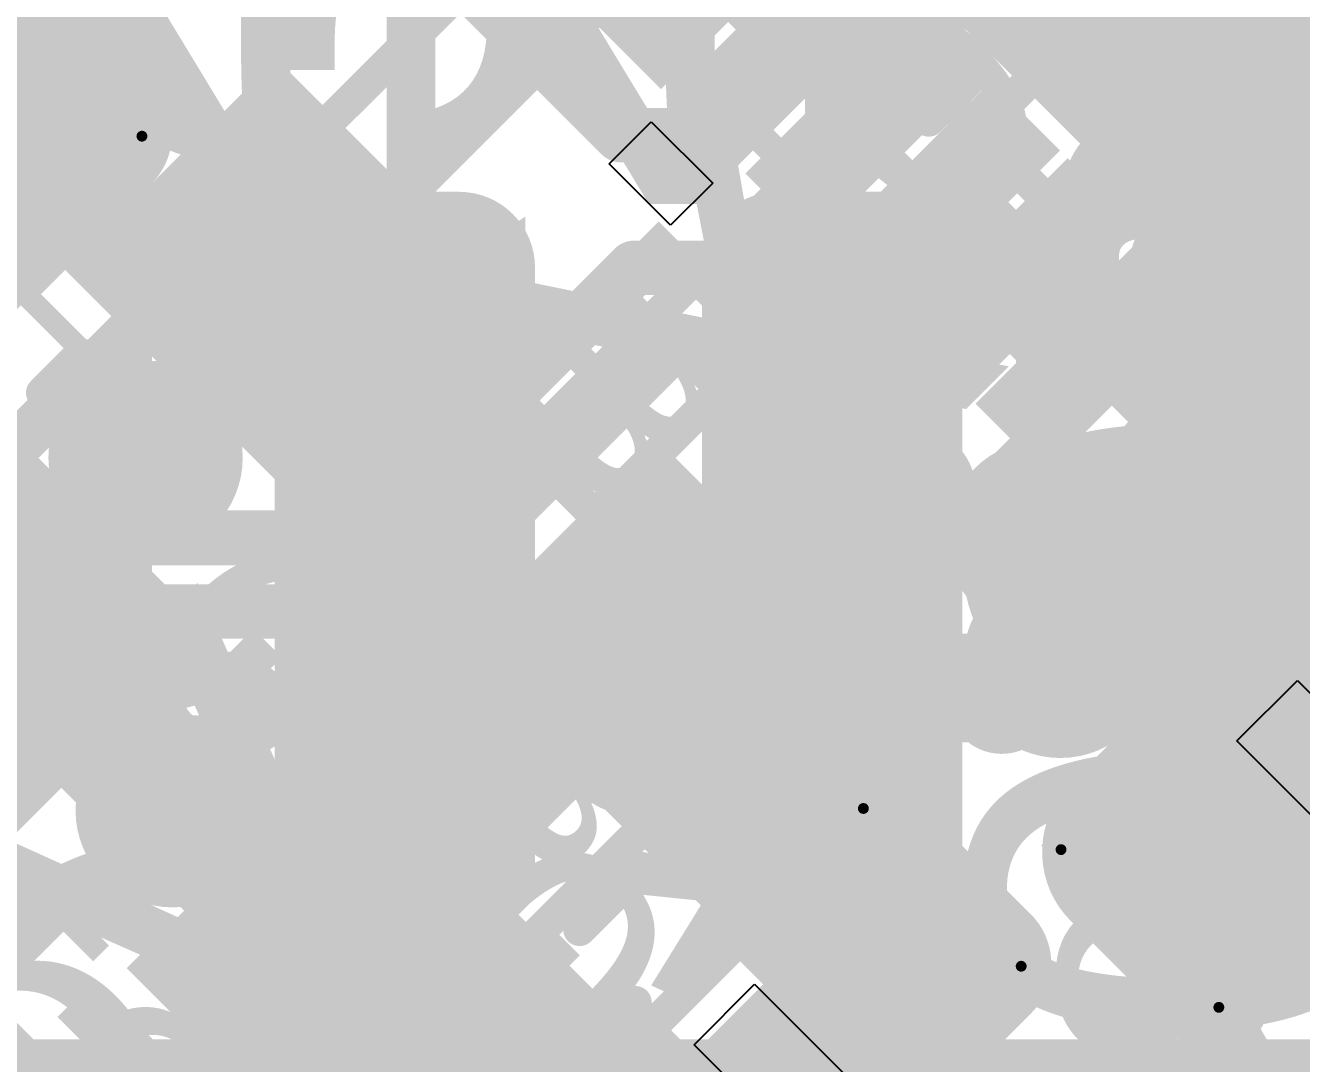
# Model space of a CAD drawing. Header units: inches. Extents: x -2.12 to 4.45, y -3.15 to 1.57.
# Drawn here: x 1.3357 to 1.5708, y -0.5673 to -0.376 of the extents above; entities that cross this region are included whole.
import ezdxf

# ---------------------------------------------------------------- set-up
doc = ezdxf.new("R2010")
doc.units = ezdxf.units.IN
doc.header["$MEASUREMENT"] = 0
for name, color, linetype in [('Bottom', 5, 'Continuous'), ('Bottom Overlay', 54, 'Continuous'), ('Bottom Paste', 16, 'Continuous'), ('Bottom Solder', 6, 'Continuous'), ('bPlace', 56, 'Continuous'), ('Measures', 56, 'Continuous'), ('tDocu', 76, 'Continuous'), ('Top', 1, 'Continuous'), ('Top Glue Points', 56, 'Continuous'), ('Top Overlay', 2, 'Continuous'), ('Top Paste', 8, 'Continuous'), ('Top Solder', 216, 'Continuous'), ('Top Value', 56, 'Continuous'), ('tPlace', 56, 'Continuous'), ('Via Holes', 16, 'Continuous')]:
    doc.layers.add(name, color=color, linetype=linetype)
doc.styles.add('Arial', font='', dxfattribs={"height": 0.2})
doc.styles.add('Courier New', font='', dxfattribs={"height": 0.2})
doc.styles.get('Arial').set_extended_font_data('Arial')
doc.styles.get('Courier New').set_extended_font_data('Courier New')

# ---------------------------------------------------------------- blocks, each defined once
blk = doc.blocks.new('C0603_41')
at = {"layer": 'Top'}
for points in [[(-0.043, 0.0197), (-0.013, 0.0197), (-0.013, -0.0197), (-0.043, -0.0197)], [(0.013, 0.0197), (0.043, 0.0197), (0.043, -0.0197), (0.013, -0.0197)]]:
    blk.add_hatch(color=1, dxfattribs=at).paths.add_polyline_path(points)
at = {"layer": 'Top Paste'}
for points in [[(-0.043, 0.0197), (-0.013, 0.0197), (-0.013, -0.0197), (-0.043, -0.0197)], [(0.013, 0.0197), (0.043, 0.0197), (0.043, -0.0197), (0.013, -0.0197)]]:
    blk.add_hatch(color=8, dxfattribs=at).paths.add_polyline_path(points)
at = {"layer": 'Top Solder'}
for points in [[(-0.047, 0.0237), (-0.009, 0.0237), (-0.009, -0.0237), (-0.047, -0.0237)], [(0.009, 0.0237), (0.047, 0.0237), (0.047, -0.0237), (0.009, -0.0237)]]:
    blk.add_hatch(color=216, dxfattribs=at).paths.add_polyline_path(points)
at = {"layer": 'Top', "const_width": 0.002}
for points in [[(-0.04496, -0.02056), (-0.04496, 0.02056)], [(0.04496, 0.02056), (-0.04496, 0.02056)], [(0.04496, -0.02056), (0.04496, 0.02056)], [(0.04496, -0.02056), (-0.04496, -0.02056)]]:
    blk.add_lwpolyline(points, dxfattribs=at)
at = {"layer": 'Top', "const_width": 0.001}
for points in [[(-0.04546, 0.02056, 1), (-0.04446, 0.02056, 1)], [(-0.04546, 0.02056, 1), (-0.04446, 0.02056, 1)], [(0.04446, 0.02056, 1), (0.04546, 0.02056, 1)], [(0.04446, 0.02056, 1), (0.04546, 0.02056, 1)], [(-0.04546, -0.02056, 1), (-0.04446, -0.02056, 1)], [(-0.04546, -0.02056, 1), (-0.04446, -0.02056, 1)], [(0.04446, -0.02056, 1), (0.04546, -0.02056, 1)], [(0.04446, -0.02056, 1), (0.04546, -0.02056, 1)]]:
    blk.add_lwpolyline(points, format="xyb", close=True, dxfattribs=at)
at = {"layer": 'Top Glue Points'}
for p, q in [((-0.00787, -0.01181), (-0.00787, 0.01181)), ((-0.00787, 0.01181), (0.00787, 0.01181)), ((0.00787, 0.01181), (0.00787, -0.01181)), ((0.00787, -0.01181), (-0.00787, -0.01181))]:
    blk.add_line(p, q, dxfattribs=at)
at = {"layer": 'tPlace', "const_width": 0.006}
for points in [[(-0.05, 0.015, -0.414214), (-0.04, 0.025)], [(0.04, 0.025, -0.414214), (0.05, 0.015)], [(0.05, -0.01, -0.414214), (0.035, -0.025)], [(-0.04, -0.025, -0.414214), (-0.05, -0.015)]]:
    blk.add_lwpolyline(points, format="xyb", dxfattribs=at)
for points in [[(-0.01, 0.025), (-0.04, 0.025)], [(0.04, 0.025), (0.01, 0.025)], [(-0.05, -0.015), (-0.05, 0.015)], [(0.05, -0.01), (0.05, 0.015)], [(-0.01, -0.025), (-0.04, -0.025)], [(0.035, -0.025), (0.01, -0.025)]]:
    blk.add_lwpolyline(points, dxfattribs=at)
at = {"layer": 'tPlace', "const_width": 0.003}
for points in [[(-0.0415, 0.025, 1), (-0.0385, 0.025, 1)], [(-0.0415, 0.025, 1), (-0.0385, 0.025, 1)], [(-0.0115, 0.025, 1), (-0.0085, 0.025, 1)], [(0.0085, 0.025, 1), (0.0115, 0.025, 1)], [(0.0385, 0.025, 1), (0.0415, 0.025, 1)], [(0.0385, 0.025, 1), (0.0415, 0.025, 1)], [(-0.0515, 0.015, 1), (-0.0485, 0.015, 1)], [(-0.0515, 0.015, 1), (-0.0485, 0.015, 1)], [(0.0485, 0.015, 1), (0.0515, 0.015, 1)], [(0.0485, 0.015, 1), (0.0515, 0.015, 1)], [(0.0485, -0.01, 1), (0.0515, -0.01, 1)], [(0.0485, -0.01, 1), (0.0515, -0.01, 1)], [(-0.0515, -0.015, 1), (-0.0485, -0.015, 1)], [(-0.0515, -0.015, 1), (-0.0485, -0.015, 1)], [(-0.0415, -0.025, 1), (-0.0385, -0.025, 1)], [(-0.0415, -0.025, 1), (-0.0385, -0.025, 1)], [(-0.0115, -0.025, 1), (-0.0085, -0.025, 1)], [(0.0085, -0.025, 1), (0.0115, -0.025, 1)], [(0.0335, -0.025, 1), (0.0365, -0.025, 1)], [(0.0335, -0.025, 1), (0.0365, -0.025, 1)]]:
    blk.add_lwpolyline(points, format="xyb", close=True, dxfattribs=at)
blk = doc.blocks.new('C0603_42')
at = {"layer": 'Top'}
for points in [[(-0.043, 0.0197), (-0.013, 0.0197), (-0.013, -0.0197), (-0.043, -0.0197)], [(0.013, 0.0197), (0.043, 0.0197), (0.043, -0.0197), (0.013, -0.0197)]]:
    blk.add_hatch(color=1, dxfattribs=at).paths.add_polyline_path(points)
at = {"layer": 'Top Paste'}
for points in [[(-0.043, 0.0197), (-0.013, 0.0197), (-0.013, -0.0197), (-0.043, -0.0197)], [(0.013, 0.0197), (0.043, 0.0197), (0.043, -0.0197), (0.013, -0.0197)]]:
    blk.add_hatch(color=8, dxfattribs=at).paths.add_polyline_path(points)
at = {"layer": 'Top Solder'}
for points in [[(-0.047, 0.0237), (-0.009, 0.0237), (-0.009, -0.0237), (-0.047, -0.0237)], [(0.009, 0.0237), (0.047, 0.0237), (0.047, -0.0237), (0.009, -0.0237)]]:
    blk.add_hatch(color=216, dxfattribs=at).paths.add_polyline_path(points)
at = {"layer": 'Top', "const_width": 0.002}
for points in [[(-0.04496, -0.02056), (-0.04496, 0.02056)], [(0.04496, 0.02056), (-0.04496, 0.02056)], [(0.04496, -0.02056), (0.04496, 0.02056)], [(0.04496, -0.02056), (-0.04496, -0.02056)]]:
    blk.add_lwpolyline(points, dxfattribs=at)
at = {"layer": 'Top', "const_width": 0.001}
for points in [[(-0.04546, 0.02056, 1), (-0.04446, 0.02056, 1)], [(-0.04546, 0.02056, 1), (-0.04446, 0.02056, 1)], [(0.04446, 0.02056, 1), (0.04546, 0.02056, 1)], [(0.04446, 0.02056, 1), (0.04546, 0.02056, 1)], [(-0.04546, -0.02056, 1), (-0.04446, -0.02056, 1)], [(-0.04546, -0.02056, 1), (-0.04446, -0.02056, 1)], [(0.04446, -0.02056, 1), (0.04546, -0.02056, 1)], [(0.04446, -0.02056, 1), (0.04546, -0.02056, 1)]]:
    blk.add_lwpolyline(points, format="xyb", close=True, dxfattribs=at)
at = {"layer": 'Top Glue Points'}
for p, q in [((-0.00787, -0.01181), (-0.00787, 0.01181)), ((-0.00787, 0.01181), (0.00787, 0.01181)), ((0.00787, 0.01181), (0.00787, -0.01181)), ((0.00787, -0.01181), (-0.00787, -0.01181))]:
    blk.add_line(p, q, dxfattribs=at)
at = {"layer": 'tPlace', "const_width": 0.006}
for points in [[(-0.05, 0.015, -0.414214), (-0.04, 0.025)], [(0.04, 0.025, -0.414214), (0.05, 0.015)], [(0.05, -0.01, -0.414214), (0.035, -0.025)], [(-0.04, -0.025, -0.414214), (-0.05, -0.015)]]:
    blk.add_lwpolyline(points, format="xyb", dxfattribs=at)
for points in [[(-0.01, 0.025), (-0.04, 0.025)], [(0.04, 0.025), (0.01, 0.025)], [(-0.05, -0.015), (-0.05, 0.015)], [(0.05, -0.01), (0.05, 0.015)], [(-0.01, -0.025), (-0.04, -0.025)], [(0.035, -0.025), (0.01, -0.025)]]:
    blk.add_lwpolyline(points, dxfattribs=at)
at = {"layer": 'tPlace', "const_width": 0.003}
for points in [[(-0.0415, 0.025, 1), (-0.0385, 0.025, 1)], [(-0.0415, 0.025, 1), (-0.0385, 0.025, 1)], [(-0.0115, 0.025, 1), (-0.0085, 0.025, 1)], [(0.0085, 0.025, 1), (0.0115, 0.025, 1)], [(0.0385, 0.025, 1), (0.0415, 0.025, 1)], [(0.0385, 0.025, 1), (0.0415, 0.025, 1)], [(-0.0515, 0.015, 1), (-0.0485, 0.015, 1)], [(-0.0515, 0.015, 1), (-0.0485, 0.015, 1)], [(0.0485, 0.015, 1), (0.0515, 0.015, 1)], [(0.0485, 0.015, 1), (0.0515, 0.015, 1)], [(0.0485, -0.01, 1), (0.0515, -0.01, 1)], [(0.0485, -0.01, 1), (0.0515, -0.01, 1)], [(-0.0515, -0.015, 1), (-0.0485, -0.015, 1)], [(-0.0515, -0.015, 1), (-0.0485, -0.015, 1)], [(-0.0415, -0.025, 1), (-0.0385, -0.025, 1)], [(-0.0415, -0.025, 1), (-0.0385, -0.025, 1)], [(-0.0115, -0.025, 1), (-0.0085, -0.025, 1)], [(0.0085, -0.025, 1), (0.0115, -0.025, 1)], [(0.0335, -0.025, 1), (0.0365, -0.025, 1)], [(0.0335, -0.025, 1), (0.0365, -0.025, 1)]]:
    blk.add_lwpolyline(points, format="xyb", close=True, dxfattribs=at)
blk = doc.blocks.new('SMD3225_3_2X2_5X0_7_MTC_L_43')
at = {"layer": 'Top'}
for points in [[(-0.065, 0.079), (-0.018, 0.079), (-0.018, 0.02), (-0.065, 0.02)], [(0.018, 0.079), (0.065, 0.079), (0.065, 0.02), (0.018, 0.02)], [(-0.065, -0.02), (-0.018, -0.02), (-0.018, -0.079), (-0.065, -0.079)], [(0.018, -0.02), (0.065, -0.02), (0.065, -0.079), (0.018, -0.079)]]:
    blk.add_hatch(color=1, dxfattribs=at).paths.add_polyline_path(points)
at = {"layer": 'Top Paste'}
for points in [[(-0.065, 0.079), (-0.018, 0.079), (-0.018, 0.02), (-0.065, 0.02)], [(0.018, 0.079), (0.065, 0.079), (0.065, 0.02), (0.018, 0.02)], [(-0.065, -0.02), (-0.018, -0.02), (-0.018, -0.079), (-0.065, -0.079)], [(0.018, -0.02), (0.065, -0.02), (0.065, -0.079), (0.018, -0.079)]]:
    blk.add_hatch(color=8, dxfattribs=at).paths.add_polyline_path(points)
at = {"layer": 'Top Solder'}
for points in [[(-0.069, 0.083), (-0.014, 0.083), (-0.014, 0.016), (-0.069, 0.016)], [(0.014, 0.083), (0.069, 0.083), (0.069, 0.016), (0.014, 0.016)], [(-0.069, -0.016), (-0.014, -0.016), (-0.014, -0.083), (-0.069, -0.083)], [(0.014, -0.016), (0.069, -0.016), (0.069, -0.083), (0.014, -0.083)]]:
    blk.add_hatch(color=216, dxfattribs=at).paths.add_polyline_path(points)
at = {"layer": 'Measures', "const_width": 0.006}
for points in [[(0.014, 0.009), (0.014, 0.165)], [(-0.051, 0.065), (-0.201, 0.065)], [(0.051, 0), (0.051, 0.065)], [(-0.151, 0), (-0.151, 0.05)], [(-0.051, 0.018), (-0.201, 0.018)], [(-0.146, 0.01), (-0.156, 0.01)], [(-0.151, 0), (-0.156, 0.01)], [(-0.151, 0), (-0.146, 0.01)], [(-0.051, -0.165), (-0.051, 0.009)], [(-0.151, 0), (-0.166, 0)], [(-0.156, -0.01), (-0.151, 0)], [(-0.146, -0.01), (-0.151, 0)], [(-0.151, -0.05), (-0.151, 0)], [(0.051, 0), (-0.151, 0)], [(0.151, 0), (0.051, 0)], [(0.051, -0.065), (0.051, 0)], [(-0.146, -0.01), (-0.156, -0.01)]]:
    blk.add_lwpolyline(points, dxfattribs=at)
at = {"layer": 'Measures', "const_width": 0.003}
for points in [[(-0.0525, 0.065, 1), (-0.0495, 0.065, 1)], [(-0.1525, 0.05, 1), (-0.1495, 0.05, 1)], [(-0.0525, 0.018, 1), (-0.0495, 0.018, 1)], [(-0.1575, 0.01, 1), (-0.1545, 0.01, 1)], [(-0.1575, 0.01, 1), (-0.1545, 0.01, 1)], [(-0.1475, 0.01, 1), (-0.1445, 0.01, 1)], [(-0.1475, 0.01, 1), (-0.1445, 0.01, 1)], [(-0.0525, 0.009, 1), (-0.0495, 0.009, 1)], [(0.0125, 0.009, 1), (0.0155, 0.009, 1)], [(-0.1525, 0, 1), (-0.1495, 0, 1)], [(-0.1525, 0, 1), (-0.1495, 0, 1)], [(-0.1525, 0, 1), (-0.1495, 0, 1)], [(-0.1525, 0, 1), (-0.1495, 0, 1)], [(-0.1525, 0, 1), (-0.1495, 0, 1)], [(-0.1525, 0, 1), (-0.1495, 0, 1)], [(-0.1525, 0, 1), (-0.1495, 0, 1)], [(-0.1525, 0, 1), (-0.1495, 0, 1)], [(0.0495, 0, 1), (0.0525, 0, 1)], [(0.0495, 0, 1), (0.0525, 0, 1)], [(0.0495, 0, 1), (0.0525, 0, 1)], [(0.0495, 0, 1), (0.0525, 0, 1)], [(-0.1475, -0.01, 1), (-0.1445, -0.01, 1)], [(-0.1475, -0.01, 1), (-0.1445, -0.01, 1)]]:
    blk.add_lwpolyline(points, format="xyb", close=True, dxfattribs=at)
at = {"layer": 'tDocu', "const_width": 0.006}
for points in [[(0.051, 0.065), (-0.051, 0.065)], [(-0.051, -0.065), (-0.051, 0.065)], [(-0.041, 0.065), (-0.051, 0.055)], [(0.051, -0.065), (0.051, 0.065)], [(0.051, -0.065), (-0.051, -0.065)]]:
    blk.add_lwpolyline(points, dxfattribs=at)
at = {"layer": 'tDocu', "const_width": 0.003}
for points in [[(-0.0525, 0.065, 1), (-0.0495, 0.065, 1)], [(-0.0525, 0.065, 1), (-0.0495, 0.065, 1)], [(-0.0425, 0.065, 1), (-0.0395, 0.065, 1)], [(-0.0525, 0.055, 1), (-0.0495, 0.055, 1)], [(-0.0525, -0.065, 1), (-0.0495, -0.065, 1)], [(-0.0525, -0.065, 1), (-0.0495, -0.065, 1)]]:
    blk.add_lwpolyline(points, format="xyb", close=True, dxfattribs=at)
at = {"layer": 'tPlace'}
for points, const_width in [([(-0.075, 0.095, 1), (-0.085, 0.095, 1)], 0.01), ([(-0.0875, 0.095, 1), (-0.0825, 0.095, 1)], 0.005), ([(-0.0775, 0.095, 1), (-0.0725, 0.095, 1)], 0.005), ([(-0.0065, 0.07, 1), (-0.0035, 0.07, 1)], 0.003), ([(0.0035, 0.07, 1), (0.0065, 0.07, 1)], 0.003), ([(-0.0065, -0.07, 1), (-0.0035, -0.07, 1)], 0.003), ([(0.0035, -0.07, 1), (0.0065, -0.07, 1)], 0.003)]:
    blk.add_lwpolyline(points, format="xyb", close=True, dxfattribs=dict(at, const_width=const_width))
at = {"layer": 'tPlace', "const_width": 0.006}
for points in [[(0.005, 0.07), (-0.005, 0.07)], [(0.005, -0.07), (-0.005, -0.07)]]:
    blk.add_lwpolyline(points, dxfattribs=at)
at = {"layer": 'Measures', "style": 'Courier New'}
for s, height, p in [('0.037in/0.94mm', 0.03875, (-0.115, 0.185)), ('0.047in/1.194mm', 0.03875, (-0.539, 0.029)), ('0in/0mm', 0.03875, (-0.322, -0.012)), ('0.102in/2.591mm', 0.03875, (-0.159, -0.21)), ('Inner Pad Padstyle: RX47Y-4D0T', 0.0775, (-0.666, -0.315)), ('Outer Pad Padstyle: RX47Y59D0T', 0.0775, (-0.659, -0.415)), ('Alternate 1 Padstyle: OX60Y90D30P', 0.0775, (-0.712, -0.515)), ('Alternate 2 Padstyle: OX90Y60D30P', 0.0775, (-0.712, -0.615))]:
    blk.add_text(s, height=height, dxfattribs=at).set_placement(p)
at = {"layer": 'tDocu', "style": 'Courier New'}
blk.add_text('*', height=0.0775, dxfattribs=at).set_placement((-0.059, 0.02))
blk = doc.blocks.new('C0603_44')
at = {"layer": 'Top'}
for points in [[(-0.043, 0.0197), (-0.013, 0.0197), (-0.013, -0.0197), (-0.043, -0.0197)], [(0.013, 0.0197), (0.043, 0.0197), (0.043, -0.0197), (0.013, -0.0197)]]:
    blk.add_hatch(color=1, dxfattribs=at).paths.add_polyline_path(points)
at = {"layer": 'Top Paste'}
for points in [[(-0.043, 0.0197), (-0.013, 0.0197), (-0.013, -0.0197), (-0.043, -0.0197)], [(0.013, 0.0197), (0.043, 0.0197), (0.043, -0.0197), (0.013, -0.0197)]]:
    blk.add_hatch(color=8, dxfattribs=at).paths.add_polyline_path(points)
at = {"layer": 'Top Solder'}
for points in [[(-0.047, 0.0237), (-0.009, 0.0237), (-0.009, -0.0237), (-0.047, -0.0237)], [(0.009, 0.0237), (0.047, 0.0237), (0.047, -0.0237), (0.009, -0.0237)]]:
    blk.add_hatch(color=216, dxfattribs=at).paths.add_polyline_path(points)
at = {"layer": 'Top', "const_width": 0.002}
for points in [[(-0.04496, -0.02056), (-0.04496, 0.02056)], [(0.04496, 0.02056), (-0.04496, 0.02056)], [(0.04496, -0.02056), (0.04496, 0.02056)], [(0.04496, -0.02056), (-0.04496, -0.02056)]]:
    blk.add_lwpolyline(points, dxfattribs=at)
at = {"layer": 'Top', "const_width": 0.001}
for points in [[(-0.04546, 0.02056, 1), (-0.04446, 0.02056, 1)], [(-0.04546, 0.02056, 1), (-0.04446, 0.02056, 1)], [(0.04446, 0.02056, 1), (0.04546, 0.02056, 1)], [(0.04446, 0.02056, 1), (0.04546, 0.02056, 1)], [(-0.04546, -0.02056, 1), (-0.04446, -0.02056, 1)], [(-0.04546, -0.02056, 1), (-0.04446, -0.02056, 1)], [(0.04446, -0.02056, 1), (0.04546, -0.02056, 1)], [(0.04446, -0.02056, 1), (0.04546, -0.02056, 1)]]:
    blk.add_lwpolyline(points, format="xyb", close=True, dxfattribs=at)
at = {"layer": 'Top Glue Points'}
for p, q in [((-0.00787, -0.01181), (-0.00787, 0.01181)), ((-0.00787, 0.01181), (0.00787, 0.01181)), ((0.00787, 0.01181), (0.00787, -0.01181)), ((0.00787, -0.01181), (-0.00787, -0.01181))]:
    blk.add_line(p, q, dxfattribs=at)
at = {"layer": 'tPlace', "const_width": 0.006}
for points in [[(-0.05, 0.015, -0.414214), (-0.04, 0.025)], [(0.04, 0.025, -0.414214), (0.05, 0.015)], [(0.05, -0.01, -0.414214), (0.035, -0.025)], [(-0.04, -0.025, -0.414214), (-0.05, -0.015)]]:
    blk.add_lwpolyline(points, format="xyb", dxfattribs=at)
for points in [[(-0.01, 0.025), (-0.04, 0.025)], [(0.04, 0.025), (0.01, 0.025)], [(-0.05, -0.015), (-0.05, 0.015)], [(0.05, -0.01), (0.05, 0.015)], [(-0.01, -0.025), (-0.04, -0.025)], [(0.035, -0.025), (0.01, -0.025)]]:
    blk.add_lwpolyline(points, dxfattribs=at)
at = {"layer": 'tPlace', "const_width": 0.003}
for points in [[(-0.0415, 0.025, 1), (-0.0385, 0.025, 1)], [(-0.0415, 0.025, 1), (-0.0385, 0.025, 1)], [(-0.0115, 0.025, 1), (-0.0085, 0.025, 1)], [(0.0085, 0.025, 1), (0.0115, 0.025, 1)], [(0.0385, 0.025, 1), (0.0415, 0.025, 1)], [(0.0385, 0.025, 1), (0.0415, 0.025, 1)], [(-0.0515, 0.015, 1), (-0.0485, 0.015, 1)], [(-0.0515, 0.015, 1), (-0.0485, 0.015, 1)], [(0.0485, 0.015, 1), (0.0515, 0.015, 1)], [(0.0485, 0.015, 1), (0.0515, 0.015, 1)], [(0.0485, -0.01, 1), (0.0515, -0.01, 1)], [(0.0485, -0.01, 1), (0.0515, -0.01, 1)], [(-0.0515, -0.015, 1), (-0.0485, -0.015, 1)], [(-0.0515, -0.015, 1), (-0.0485, -0.015, 1)], [(-0.0415, -0.025, 1), (-0.0385, -0.025, 1)], [(-0.0415, -0.025, 1), (-0.0385, -0.025, 1)], [(-0.0115, -0.025, 1), (-0.0085, -0.025, 1)], [(0.0085, -0.025, 1), (0.0115, -0.025, 1)], [(0.0335, -0.025, 1), (0.0365, -0.025, 1)], [(0.0335, -0.025, 1), (0.0365, -0.025, 1)]]:
    blk.add_lwpolyline(points, format="xyb", close=True, dxfattribs=at)
blk = doc.blocks.new('SQFN24_4X4_45')
at = {"layer": 'Top'}
for points in [[(-0.045, 0.0605), (-0.055, 0.0605), (-0.055, 0.0965), (-0.045, 0.0965)], [(-0.025, 0.0605), (-0.035, 0.0605), (-0.035, 0.0965), (-0.025, 0.0965)], [(-0.005, 0.0605), (-0.015, 0.0605), (-0.015, 0.0965), (-0.005, 0.0965)], [(0.015, 0.0605), (0.005, 0.0605), (0.005, 0.0965), (0.015, 0.0965)], [(0.035, 0.0605), (0.025, 0.0605), (0.025, 0.0965), (0.035, 0.0965)], [(0.055, 0.0605), (0.045, 0.0605), (0.045, 0.0965), (0.055, 0.0965)], [(-0.0605, 0.055), (-0.0605, 0.045), (-0.0965, 0.045), (-0.0965, 0.055)], [(-0.049, 0.049), (0.049, 0.049), (0.049, -0.049), (-0.049, -0.049)]]:
    blk.add_hatch(color=1, dxfattribs=at).paths.add_polyline_path(points)
at = {"layer": 'Top Paste'}
for points in [[(-0.045, 0.0605), (-0.055, 0.0605), (-0.055, 0.0965), (-0.045, 0.0965)], [(-0.025, 0.0605), (-0.035, 0.0605), (-0.035, 0.0965), (-0.025, 0.0965)], [(-0.005, 0.0605), (-0.015, 0.0605), (-0.015, 0.0965), (-0.005, 0.0965)], [(0.015, 0.0605), (0.005, 0.0605), (0.005, 0.0965), (0.015, 0.0965)], [(0.035, 0.0605), (0.025, 0.0605), (0.025, 0.0965), (0.035, 0.0965)], [(0.055, 0.0605), (0.045, 0.0605), (0.045, 0.0965), (0.055, 0.0965)], [(-0.0605, 0.055), (-0.0605, 0.045), (-0.0965, 0.045), (-0.0965, 0.055)], [(-0.049, 0.049), (0.049, 0.049), (0.049, -0.049), (-0.049, -0.049)]]:
    blk.add_hatch(color=8, dxfattribs=at).paths.add_polyline_path(points)
at = {"layer": 'Top Solder'}
for points in [[(-0.041, 0.0565), (-0.059, 0.0565), (-0.059, 0.1005), (-0.041, 0.1005)], [(-0.021, 0.0565), (-0.039, 0.0565), (-0.039, 0.1005), (-0.021, 0.1005)], [(-0.001, 0.0565), (-0.019, 0.0565), (-0.019, 0.1005), (-0.001, 0.1005)], [(0.019, 0.0565), (0.001, 0.0565), (0.001, 0.1005), (0.019, 0.1005)], [(0.039, 0.0565), (0.021, 0.0565), (0.021, 0.1005), (0.039, 0.1005)], [(0.059, 0.0565), (0.041, 0.0565), (0.041, 0.1005), (0.059, 0.1005)], [(-0.0565, 0.059), (-0.0565, 0.041), (-0.1005, 0.041), (-0.1005, 0.059)], [(-0.053, 0.053), (0.053, 0.053), (0.053, -0.053), (-0.053, -0.053)], [(-0.0565, 0.039), (-0.0565, 0.021), (-0.1005, 0.021), (-0.1005, 0.039)]]:
    blk.add_hatch(color=216, dxfattribs=at).paths.add_polyline_path(points)
at = {"layer": 'Measures', "const_width": 0.006}
for points in [[(0.08, 0.264), (-0.08, 0.264)], [(-0.08, 0.264), (-0.08, 0.08)], [(0.08, 0.264), (0.08, 0.188)], [(0.06, 0.204), (0.06, 0.188)], [(0.05, 0.194), (0.05, 0.184)], [(0.06, 0.188), (0.05, 0.194)], [(0.09, 0.194), (0.08, 0.188)], [(0.09, 0.194), (0.09, 0.184)], [(0.06, 0.188), (0.01, 0.188)], [(0.06, 0.188), (0.05, 0.184)], [(0.06, 0.188), (0.06, 0.05)], [(0.09, 0.184), (0.08, 0.188)], [(0.13, 0.188), (0.08, 0.188)], [(0.08, 0.188), (0.08, 0.08)], [(-0.08, 0.08), (-0.214, 0.08)], [(-0.08, 0.08), (-0.08, -0.214)], [(0.08, 0.08), (-0.08, 0.08)]]:
    blk.add_lwpolyline(points, dxfattribs=at)
at = {"layer": 'Measures', "const_width": 0.003}
for points in [[(0.0585, 0.204, 1), (0.0615, 0.204, 1)], [(0.0485, 0.194, 1), (0.0515, 0.194, 1)], [(0.0485, 0.194, 1), (0.0515, 0.194, 1)], [(0.0885, 0.194, 1), (0.0915, 0.194, 1)], [(0.0885, 0.194, 1), (0.0915, 0.194, 1)], [(0.0085, 0.188, 1), (0.0115, 0.188, 1)], [(0.0585, 0.188, 1), (0.0615, 0.188, 1)], [(0.0585, 0.188, 1), (0.0615, 0.188, 1)], [(0.0585, 0.188, 1), (0.0615, 0.188, 1)], [(0.0585, 0.188, 1), (0.0615, 0.188, 1)], [(0.0585, 0.188, 1), (0.0615, 0.188, 1)], [(0.0785, 0.188, 1), (0.0815, 0.188, 1)], [(0.0785, 0.188, 1), (0.0815, 0.188, 1)], [(0.0785, 0.188, 1), (0.0815, 0.188, 1)], [(0.0785, 0.188, 1), (0.0815, 0.188, 1)], [(0.0785, 0.188, 1), (0.0815, 0.188, 1)], [(0.0485, 0.184, 1), (0.0515, 0.184, 1)], [(0.0485, 0.184, 1), (0.0515, 0.184, 1)], [(0.0885, 0.184, 1), (0.0915, 0.184, 1)], [(0.0885, 0.184, 1), (0.0915, 0.184, 1)], [(-0.0815, 0.08, 1), (-0.0785, 0.08, 1)], [(-0.0815, 0.08, 1), (-0.0785, 0.08, 1)], [(-0.0815, 0.08, 1), (-0.0785, 0.08, 1)], [(-0.0815, 0.08, 1), (-0.0785, 0.08, 1)]]:
    blk.add_lwpolyline(points, format="xyb", close=True, dxfattribs=at)
at = {"layer": 'tDocu', "const_width": 0.006}
for points in [[(-0.08, 0.08), (-0.08, -0.08)], [(0.08, 0.08), (-0.08, 0.08)], [(-0.03, 0.08), (-0.08, 0.03)], [(-0.044, 0.08), (-0.056, 0.08)], [(-0.024, 0.08), (-0.036, 0.08)], [(-0.004, 0.08), (-0.016, 0.08)], [(0.016, 0.08), (0.004, 0.08)], [(0.036, 0.08), (0.024, 0.08)], [(-0.08, 0.056), (-0.08, 0.044)]]:
    blk.add_lwpolyline(points, dxfattribs=at)
at = {"layer": 'tDocu', "const_width": 0.003}
for points in [[(-0.0815, 0.08, 1), (-0.0785, 0.08, 1)], [(-0.0815, 0.08, 1), (-0.0785, 0.08, 1)], [(-0.0575, 0.08, 1), (-0.0545, 0.08, 1)], [(-0.0455, 0.08, 1), (-0.0425, 0.08, 1)], [(-0.0375, 0.08, 1), (-0.0345, 0.08, 1)], [(-0.0315, 0.08, 1), (-0.0285, 0.08, 1)], [(-0.0255, 0.08, 1), (-0.0225, 0.08, 1)], [(-0.0175, 0.08, 1), (-0.0145, 0.08, 1)], [(-0.0055, 0.08, 1), (-0.0025, 0.08, 1)], [(0.0025, 0.08, 1), (0.0055, 0.08, 1)], [(0.0145, 0.08, 1), (0.0175, 0.08, 1)], [(0.0225, 0.08, 1), (0.0255, 0.08, 1)], [(0.0345, 0.08, 1), (0.0375, 0.08, 1)], [(-0.0815, 0.056, 1), (-0.0785, 0.056, 1)]]:
    blk.add_lwpolyline(points, format="xyb", close=True, dxfattribs=at)
at = {"layer": 'tPlace'}
for p, q in [((0.022, 0.106), (0.022, 0.117)), ((0.022, 0.117), (0.038, 0.117)), ((0.038, 0.117), (0.038, 0.106)), ((0.038, 0.106), (0.022, 0.106))]:
    blk.add_line(p, q, dxfattribs=at)
at = {"layer": 'tPlace', "const_width": 0.006}
for points in [[(-0.068, 0.086), (-0.086, 0.086)], [(-0.086, 0.086), (-0.086, 0.068)]]:
    blk.add_lwpolyline(points, dxfattribs=at)
at = {"layer": 'tPlace'}
for points, const_width in [([(-0.0875, 0.086, 1), (-0.0845, 0.086, 1)], 0.003), ([(-0.0875, 0.086, 1), (-0.0845, 0.086, 1)], 0.003), ([(-0.0695, 0.086, 1), (-0.0665, 0.086, 1)], 0.003), ([(-0.1, 0.07, 1), (-0.11, 0.07, 1)], 0.01), ([(-0.1025, 0.07, 1), (-0.0975, 0.07, 1)], 0.005), ([(-0.0875, 0.068, 1), (-0.0845, 0.068, 1)], 0.003)]:
    blk.add_lwpolyline(points, format="xyb", close=True, dxfattribs=dict(at, const_width=const_width))
at = {"layer": 'Measures', "style": 'Courier New'}
for s, height, p in [('0.161in/4.089mm', 0.03875, (-0.159, 0.284)), ('0.02in/0.508mm', 0.03875, (-0.077, 0.208)), ('0.161in/4.089mm', 0.03875, (-0.552, -0.012)), ('Default Padstyle: RX10Y36D0T', 0.0775, (-0.599, -0.406)), ('Heat Tab Padstyle: RX98Y98D0T', 0.0775, (-0.636, -0.466))]:
    blk.add_text(s, height=height, dxfattribs=at).set_placement(p)
blk = doc.blocks.new('WIFI_RTL8188EUS_B_48')
at = {"layer": 'Bottom'}
h = blk.add_hatch(color=5, dxfattribs=at)
edge = h.paths.add_edge_path()
edge.add_arc((0.04476, -0.085), 0.01, 270, 360)
edge.add_line((0.05476, -0.085), (0.05476, 0.025))
edge.add_arc((0.04476, 0.025), 0.01, 0, 90)
edge.add_line((0.04476, 0.035), (0.02476, 0.035))
edge.add_arc((0.02476, 0.025), 0.01, 90, 180)
edge.add_line((0.01476, 0.025), (0.01476, -0.085))
edge.add_arc((0.02476, -0.085), 0.01, 180, 270)
edge.add_line((0.02476, -0.095), (0.04476, -0.095))
h = blk.add_hatch(color=5, dxfattribs=at)
edge = h.paths.add_edge_path()
edge.add_arc((0.1235, -0.085), 0.01, 270, 360)
edge.add_line((0.1335, -0.085), (0.1335, 0.025))
edge.add_arc((0.1235, 0.025), 0.01, 0, 90)
edge.add_line((0.1235, 0.035), (0.1035, 0.035))
edge.add_arc((0.1035, 0.025), 0.01, 90, 180)
edge.add_line((0.0935, 0.025), (0.0935, -0.085))
edge.add_arc((0.1035, -0.085), 0.01, 180, 270)
edge.add_line((0.1035, -0.095), (0.1235, -0.095))
h = blk.add_hatch(color=5, dxfattribs=at)
edge = h.paths.add_edge_path()
edge.add_arc((0.20224, -0.085), 0.01, 270, 360)
edge.add_line((0.21224, -0.085), (0.21224, 0.025))
edge.add_arc((0.20224, 0.025), 0.01, 0, 90)
edge.add_line((0.20224, 0.035), (0.18224, 0.035))
edge.add_arc((0.18224, 0.025), 0.01, 90, 180)
edge.add_line((0.17224, 0.025), (0.17224, -0.085))
edge.add_arc((0.18224, -0.085), 0.01, 180, 270)
edge.add_line((0.18224, -0.095), (0.20224, -0.095))
at = {"layer": 'Bottom Paste'}
h = blk.add_hatch(color=16, dxfattribs=at)
edge = h.paths.add_edge_path()
edge.add_arc((0.04476, -0.085), 0.01, 270, 360)
edge.add_line((0.05476, -0.085), (0.05476, 0.025))
edge.add_arc((0.04476, 0.025), 0.01, 0, 90)
edge.add_line((0.04476, 0.035), (0.02476, 0.035))
edge.add_arc((0.02476, 0.025), 0.01, 90, 180)
edge.add_line((0.01476, 0.025), (0.01476, -0.085))
edge.add_arc((0.02476, -0.085), 0.01, 180, 270)
edge.add_line((0.02476, -0.095), (0.04476, -0.095))
h = blk.add_hatch(color=16, dxfattribs=at)
edge = h.paths.add_edge_path()
edge.add_arc((0.1235, -0.085), 0.01, 270, 360)
edge.add_line((0.1335, -0.085), (0.1335, 0.025))
edge.add_arc((0.1235, 0.025), 0.01, 0, 90)
edge.add_line((0.1235, 0.035), (0.1035, 0.035))
edge.add_arc((0.1035, 0.025), 0.01, 90, 180)
edge.add_line((0.0935, 0.025), (0.0935, -0.085))
edge.add_arc((0.1035, -0.085), 0.01, 180, 270)
edge.add_line((0.1035, -0.095), (0.1235, -0.095))
h = blk.add_hatch(color=16, dxfattribs=at)
edge = h.paths.add_edge_path()
edge.add_arc((0.20224, -0.085), 0.01, 270, 360)
edge.add_line((0.21224, -0.085), (0.21224, 0.025))
edge.add_arc((0.20224, 0.025), 0.01, 0, 90)
edge.add_line((0.20224, 0.035), (0.18224, 0.035))
edge.add_arc((0.18224, 0.025), 0.01, 90, 180)
edge.add_line((0.17224, 0.025), (0.17224, -0.085))
edge.add_arc((0.18224, -0.085), 0.01, 180, 270)
edge.add_line((0.18224, -0.095), (0.20224, -0.095))
at = {"layer": 'Bottom Solder'}
h = blk.add_hatch(color=6, dxfattribs=at)
edge = h.paths.add_edge_path()
edge.add_arc((0.04476, -0.085), 0.014, 270, 360)
edge.add_line((0.05876, -0.085), (0.05876, 0.025))
edge.add_arc((0.04476, 0.025), 0.014, 0, 90)
edge.add_line((0.04476, 0.039), (0.02476, 0.039))
edge.add_arc((0.02476, 0.025), 0.014, 90, 180)
edge.add_line((0.01076, 0.025), (0.01076, -0.085))
edge.add_arc((0.02476, -0.085), 0.014, 180, 270)
edge.add_line((0.02476, -0.099), (0.04476, -0.099))
h = blk.add_hatch(color=6, dxfattribs=at)
edge = h.paths.add_edge_path()
edge.add_arc((0.1235, -0.085), 0.014, 270, 360)
edge.add_line((0.1375, -0.085), (0.1375, 0.025))
edge.add_arc((0.1235, 0.025), 0.014, 0, 90)
edge.add_line((0.1235, 0.039), (0.1035, 0.039))
edge.add_arc((0.1035, 0.025), 0.014, 90, 180)
edge.add_line((0.0895, 0.025), (0.0895, -0.085))
edge.add_arc((0.1035, -0.085), 0.014, 180, 270)
edge.add_line((0.1035, -0.099), (0.1235, -0.099))
h = blk.add_hatch(color=6, dxfattribs=at)
edge = h.paths.add_edge_path()
edge.add_arc((0.20224, -0.085), 0.014, 270, 360)
edge.add_line((0.21624, -0.085), (0.21624, 0.025))
edge.add_arc((0.20224, 0.025), 0.014, 0, 90)
edge.add_line((0.20224, 0.039), (0.18224, 0.039))
edge.add_arc((0.18224, 0.025), 0.014, 90, 180)
edge.add_line((0.16824, 0.025), (0.16824, -0.085))
edge.add_arc((0.18224, -0.085), 0.014, 180, 270)
edge.add_line((0.18224, -0.099), (0.20224, -0.099))
at = {"layer": 'bPlace', "const_width": 0.005}
for points in [[(0.24134, 0), (-0.24134, 0)], [(0.24134, 0), (0.24134, -0.82677)]]:
    blk.add_lwpolyline(points, dxfattribs=at)
at = {"layer": 'bPlace', "const_width": 0.0025}
blk.add_lwpolyline([(0.24009, 0, 1), (0.24259, 0, 1)], format="xyb", close=True, dxfattribs=at)
blk.add_lwpolyline([(0.24009, 0, 1), (0.24259, 0, 1)], format="xyb", close=True, dxfattribs=at)
blk = doc.blocks.new('CONN_QTH_030_02_L_D_A_K_FR_S00_72')
at = {"layer": 'Measures', "const_width": 0.006}
blk.add_lwpolyline([(0, -0.482), (1.184, -0.482)], dxfattribs=at)
blk = doc.blocks.new('IND_VLS3012HBX_3R3M_TDK_L_94')
at = {"layer": 'Measures', "style": 'Courier New'}
for p in [(0.144, -0.012), (0.244, -0.012)]:
    blk.add_text('0.122in/3.099mm', height=0.03875, dxfattribs=at).set_placement(p)

msp = doc.modelspace()

# ---------------------------------------------------------------- hatches: boundary and pattern name
at = {"layer": 'Bottom'}
h = msp.add_hatch(color=5, dxfattribs=at)
edge = h.paths.add_edge_path()
edge.add_arc((1.3578, -0.45561), 0.013905, 0, 360)
h = msp.add_hatch(color=5, dxfattribs=at)
edge = h.paths.add_edge_path()
edge.add_arc((1.5232, -0.47026), 0.013905, 0, 360)
h = msp.add_hatch(color=5, dxfattribs=at)
edge = h.paths.add_edge_path()
edge.add_arc((1.52635, -0.49307), 0.013905, 0, 360)
h = msp.add_hatch(color=5, dxfattribs=at)
edge = h.paths.add_edge_path()
edge.add_arc((1.3628, -0.52061), 0.013905, 0, 360)
at = {"layer": 'Bottom Solder'}
h = msp.add_hatch(color=6, dxfattribs=at)
edge = h.paths.add_edge_path()
edge.add_arc((1.3578, -0.45561), 0.017905, 0, 360)
h = msp.add_hatch(color=6, dxfattribs=at)
edge = h.paths.add_edge_path()
edge.add_arc((1.5232, -0.47026), 0.017905, 0, 360)
h = msp.add_hatch(color=6, dxfattribs=at)
edge = h.paths.add_edge_path()
edge.add_arc((1.52635, -0.49307), 0.017905, 0, 360)
h = msp.add_hatch(color=6, dxfattribs=at)
edge = h.paths.add_edge_path()
edge.add_arc((1.3628, -0.52061), 0.017905, 0, 360)
at = {"layer": 'Top'}
h = msp.add_hatch(color=1, dxfattribs=at)
edge = h.paths.add_edge_path()
edge.add_arc((1.3578, -0.45561), 0.013905, 0, 360)
h = msp.add_hatch(color=1, dxfattribs=at)
edge = h.paths.add_edge_path()
edge.add_arc((1.5232, -0.47026), 0.013905, 0, 360)
h = msp.add_hatch(color=1, dxfattribs=at)
edge = h.paths.add_edge_path()
edge.add_arc((1.52635, -0.49307), 0.013905, 0, 360)
h = msp.add_hatch(color=1, dxfattribs=at)
edge = h.paths.add_edge_path()
edge.add_arc((1.3628, -0.52061), 0.013905, 0, 360)
at = {"layer": 'Top Solder'}
h = msp.add_hatch(color=216, dxfattribs=at)
edge = h.paths.add_edge_path()
edge.add_arc((1.3578, -0.45561), 0.017905, 0, 360)
h = msp.add_hatch(color=216, dxfattribs=at)
edge = h.paths.add_edge_path()
edge.add_arc((1.5232, -0.47026), 0.017905, 0, 360)
h = msp.add_hatch(color=216, dxfattribs=at)
edge = h.paths.add_edge_path()
edge.add_arc((1.52635, -0.49307), 0.017905, 0, 360)
h = msp.add_hatch(color=216, dxfattribs=at)
edge = h.paths.add_edge_path()
edge.add_arc((1.3628, -0.52061), 0.017905, 0, 360)
at = {"layer": 'Via Holes'}
h = msp.add_hatch(color=7, dxfattribs=at)
edge = h.paths.add_edge_path()
edge.add_arc((1.3578, -0.45561), 0.005905, 0, 360)
h = msp.add_hatch(color=7, dxfattribs=at)
edge = h.paths.add_edge_path()
edge.add_arc((1.5232, -0.47026), 0.005905, 0, 360)
h = msp.add_hatch(color=7, dxfattribs=at)
edge = h.paths.add_edge_path()
edge.add_arc((1.52635, -0.49307), 0.005905, 0, 360)
h = msp.add_hatch(color=7, dxfattribs=at)
edge = h.paths.add_edge_path()
edge.add_arc((1.3628, -0.52061), 0.005905, 0, 360)

# ---------------------------------------------------------------- linework, layer by layer
at = {"layer": 'Bottom'}
for points, const_width in [([(1.4843, -0.37411), (1.4878, -0.37061)], 0.01), ([(1.4843, -0.47561), (1.4843, -0.37411)], 0.01), ([(1.5232, -0.42216), (1.54475, -0.40061)], 0.01), ([(1.54475, -0.40061), (1.5878, -0.40061)], 0.01), ([(1.5232, -0.47026), (1.5232, -0.42216)], 0.01), ([(1.48068, -0.4901), (1.4843, -0.47561)], 0.02), ([(1.56304, -0.48585), (1.56304, -0.47561)], 0.01), ([(1.47994, -0.49307), (1.48068, -0.4901)], 0.02), ([(1.48068, -0.4901), (1.4828, -0.49221)], 0.02), ([(1.56304, -0.48585), (1.5778, -0.50061)], 0.01), ([(1.4828, -0.55561), (1.4828, -0.49221)], 0.02), ([(1.47994, -0.49307), (1.52635, -0.49307)], 0.01), ([(1.4578, -0.58061), (1.4828, -0.55561)], 0.02)]:
    msp.add_lwpolyline(points, dxfattribs=dict(at, const_width=const_width))
for points, const_width in [([(1.4818, -0.37411, 1), (1.4868, -0.37411, 1)], 0.005), ([(1.4818, -0.37411, 1), (1.4868, -0.37411, 1)], 0.005), ([(1.54225, -0.40061, 1), (1.54725, -0.40061, 1)], 0.005), ([(1.54225, -0.40061, 1), (1.54725, -0.40061, 1)], 0.005), ([(1.5207, -0.42216, 1), (1.5257, -0.42216, 1)], 0.005), ([(1.5207, -0.42216, 1), (1.5257, -0.42216, 1)], 0.005), ([(1.5207, -0.47026, 1), (1.5257, -0.47026, 1)], 0.005), ([(1.4793, -0.47561, 1), (1.4893, -0.47561, 1)], 0.01), ([(1.4818, -0.47561, 1), (1.4868, -0.47561, 1)], 0.005), ([(1.56054, -0.47561, 1), (1.56554, -0.47561, 1)], 0.005), ([(1.47568, -0.4901, 1), (1.48568, -0.4901, 1)], 0.01), ([(1.47568, -0.4901, 1), (1.48568, -0.4901, 1)], 0.01), ([(1.47568, -0.4901, 1), (1.48568, -0.4901, 1)], 0.01), ([(1.56054, -0.48585, 1), (1.56554, -0.48585, 1)], 0.005), ([(1.56054, -0.48585, 1), (1.56554, -0.48585, 1)], 0.005), ([(1.47494, -0.49307, 1), (1.48494, -0.49307, 1)], 0.01), ([(1.4778, -0.49221, 1), (1.4878, -0.49221, 1)], 0.01), ([(1.4778, -0.49221, 1), (1.4878, -0.49221, 1)], 0.01), ([(1.47744, -0.49307, 1), (1.48244, -0.49307, 1)], 0.005), ([(1.52385, -0.49307, 1), (1.52885, -0.49307, 1)], 0.005), ([(1.4778, -0.55561, 1), (1.4878, -0.55561, 1)], 0.01), ([(1.4778, -0.55561, 1), (1.4878, -0.55561, 1)], 0.01)]:
    msp.add_lwpolyline(points, format="xyb", close=True, dxfattribs=dict(at, const_width=const_width))
at = {"layer": 'Top', "const_width": 0.01}
for points in [[(1.4036, -0.35441), (1.44536, -0.39617)], [(1.45982, -0.39617), (1.47608, -0.3799)], [(1.3306, -0.39381), (1.36205, -0.42526)], [(1.46366, -0.42061), (1.49022, -0.39405)], [(1.44536, -0.39617), (1.45982, -0.39617)], [(1.47694, -0.43561), (1.50436, -0.40819)], [(1.38446, -0.48395), (1.4478, -0.42061)], [(1.4478, -0.42061), (1.46366, -0.42061)], [(1.3578, -0.45361), (1.38614, -0.42526)], [(1.36205, -0.42526), (1.38614, -0.42526)], [(1.38614, -0.43227), (1.38614, -0.42526)], [(1.4078, -0.48182), (1.45401, -0.43561)], [(1.45401, -0.43561), (1.47694, -0.43561)], [(1.5232, -0.44592), (1.53265, -0.43647)], [(1.57295, -0.47116), (1.57295, -0.43647)], [(1.5232, -0.47026), (1.5232, -0.44592)], [(1.3578, -0.45561), (1.3578, -0.45361)], [(1.57295, -0.47116), (1.5926, -0.49081)], [(1.54534, -0.49307), (1.5628, -0.47561)], [(1.5628, -0.47561), (1.5774, -0.47561)], [(1.4078, -0.49561), (1.4078, -0.48182)], [(1.32745, -0.48395), (1.38446, -0.48395)], [(1.52635, -0.49307), (1.54534, -0.49307)], [(1.4078, -0.49561), (1.4178, -0.50561)], [(1.4378, -0.50561), (1.44814, -0.49527)], [(1.44814, -0.49527), (1.45615, -0.49527)], [(1.45615, -0.51036), (1.45615, -0.49527)], [(1.4178, -0.50561), (1.4378, -0.50561)], [(1.45615, -0.51036), (1.4926, -0.54681)], [(1.3628, -0.52061), (1.39615, -0.55396)], [(1.553, -0.57541), (1.553, -0.53041)], [(1.39615, -0.55396), (1.39746, -0.55396)], [(1.39746, -0.55396), (1.42055, -0.55396)], [(1.42055, -0.55396), (1.453, -0.58641)]]:
    msp.add_lwpolyline(points, dxfattribs=at)
at = {"layer": 'Top', "const_width": 0.005}
for points in [[(1.47358, -0.3799, 1), (1.47858, -0.3799, 1)], [(1.48772, -0.39405, 1), (1.49272, -0.39405, 1)], [(1.44286, -0.39617, 1), (1.44786, -0.39617, 1)], [(1.44286, -0.39617, 1), (1.44786, -0.39617, 1)], [(1.45732, -0.39617, 1), (1.46232, -0.39617, 1)], [(1.45732, -0.39617, 1), (1.46232, -0.39617, 1)], [(1.50186, -0.40819, 1), (1.50686, -0.40819, 1)], [(1.4453, -0.42061, 1), (1.4503, -0.42061, 1)], [(1.4453, -0.42061, 1), (1.4503, -0.42061, 1)], [(1.46116, -0.42061, 1), (1.46616, -0.42061, 1)], [(1.46116, -0.42061, 1), (1.46616, -0.42061, 1)], [(1.35955, -0.42526, 1), (1.36455, -0.42526, 1)], [(1.35955, -0.42526, 1), (1.36455, -0.42526, 1)], [(1.38364, -0.42526, 1), (1.38864, -0.42526, 1)], [(1.38364, -0.42526, 1), (1.38864, -0.42526, 1)], [(1.38364, -0.42526, 1), (1.38864, -0.42526, 1)], [(1.38364, -0.43227, 1), (1.38864, -0.43227, 1)], [(1.45151, -0.43561, 1), (1.45651, -0.43561, 1)], [(1.45151, -0.43561, 1), (1.45651, -0.43561, 1)], [(1.47444, -0.43561, 1), (1.47944, -0.43561, 1)], [(1.47444, -0.43561, 1), (1.47944, -0.43561, 1)], [(1.53015, -0.43647, 1), (1.53515, -0.43647, 1)], [(1.57045, -0.43647, 1), (1.57545, -0.43647, 1)], [(1.5207, -0.44592, 1), (1.5257, -0.44592, 1)], [(1.5207, -0.44592, 1), (1.5257, -0.44592, 1)], [(1.3553, -0.45361, 1), (1.3603, -0.45361, 1)], [(1.3553, -0.45361, 1), (1.3603, -0.45361, 1)], [(1.3553, -0.45561, 1), (1.3603, -0.45561, 1)], [(1.5207, -0.47026, 1), (1.5257, -0.47026, 1)], [(1.57045, -0.47116, 1), (1.57545, -0.47116, 1)], [(1.57045, -0.47116, 1), (1.57545, -0.47116, 1)], [(1.5603, -0.47561, 1), (1.5653, -0.47561, 1)], [(1.5603, -0.47561, 1), (1.5653, -0.47561, 1)], [(1.4053, -0.48182, 1), (1.4103, -0.48182, 1)], [(1.4053, -0.48182, 1), (1.4103, -0.48182, 1)], [(1.38196, -0.48395, 1), (1.38696, -0.48395, 1)], [(1.38196, -0.48395, 1), (1.38696, -0.48395, 1)], [(1.52385, -0.49307, 1), (1.52885, -0.49307, 1)], [(1.54284, -0.49307, 1), (1.54784, -0.49307, 1)], [(1.54284, -0.49307, 1), (1.54784, -0.49307, 1)], [(1.4053, -0.49561, 1), (1.4103, -0.49561, 1)], [(1.4053, -0.49561, 1), (1.4103, -0.49561, 1)], [(1.44564, -0.49527, 1), (1.45064, -0.49527, 1)], [(1.44564, -0.49527, 1), (1.45064, -0.49527, 1)], [(1.45365, -0.49527, 1), (1.45865, -0.49527, 1)], [(1.45365, -0.49527, 1), (1.45865, -0.49527, 1)], [(1.4153, -0.50561, 1), (1.4203, -0.50561, 1)], [(1.4153, -0.50561, 1), (1.4203, -0.50561, 1)], [(1.4353, -0.50561, 1), (1.4403, -0.50561, 1)], [(1.4353, -0.50561, 1), (1.4403, -0.50561, 1)], [(1.45365, -0.51036, 1), (1.45865, -0.51036, 1)], [(1.45365, -0.51036, 1), (1.45865, -0.51036, 1)], [(1.3603, -0.52061, 1), (1.3653, -0.52061, 1)], [(1.5505, -0.53041, 1), (1.5555, -0.53041, 1)], [(1.4901, -0.54681, 1), (1.4951, -0.54681, 1)], [(1.39365, -0.55396, 1), (1.39865, -0.55396, 1)], [(1.39365, -0.55396, 1), (1.39865, -0.55396, 1)], [(1.39496, -0.55396, 1), (1.39996, -0.55396, 1)], [(1.39496, -0.55396, 1), (1.39996, -0.55396, 1)], [(1.41805, -0.55396, 1), (1.42305, -0.55396, 1)], [(1.41805, -0.55396, 1), (1.42305, -0.55396, 1)]]:
    msp.add_lwpolyline(points, format="xyb", close=True, dxfattribs=at)

# ---------------------------------------------------------------- block references
for name, p, rotation in [('SQFN24_4X4_45', (1.5528, -0.34561), 135), ('WIFI_RTL8188EUS_B_48', (1.5978, -0.50561), 180), ('SMD3225_3_2X2_5X0_7_MTC_L_43', (1.3918, -0.48961), 225), ('IND_VLS3012HBX_3R3M_TDK_L_94', (1.5528, -1.18061), 90), ('C0603_41', (1.3108, -0.41361), 225), ('C0603_44', (1.5728, -0.51061), 225), ('C0603_42', (1.4728, -0.56661), 225)]:
    msp.add_blockref(name, p, dxfattribs=dict(rotation=rotation))
msp.add_blockref('CONN_QTH_030_02_L_D_A_K_FR_S00_72', (0.6004, -0.08386))

# ---------------------------------------------------------------- texts
at = {"layer": 'Bottom Overlay', "style": 'Arial', "text_generation_flag": 2}
msp.add_text('SWCLK', height=0.0775, dxfattribs=at).set_placement((1.91443, -0.45895))
at = {"layer": 'Top Overlay', "style": 'Arial'}
for s, rotation, p in [('C33', 45, (1.5878, -0.61025)), ('C36', 315, (1.19566, -0.46904))]:
    msp.add_text(s, height=0.0775, rotation=rotation, dxfattribs=at).set_placement(p)
at = {"layer": 'Top Value', "style": 'Arial'}
for s, rotation, p in [('VLS3012HBX-3R3MIND_VLS3012HBX-3R3M_TDK-L', 90, (1.4278, -1.24861)), ('USB2422/MJ_SQFN-4X4', 135, (1.61856, -0.37602)), ('50k', 225, (1.35244, -0.2249)), ('100nF', 90, (1.587109, -0.625725)), ('U5', 135, (1.66169, -0.41915)), ('XTAL2', 225, (1.46534, -0.38072)), ('10pF', 225, (1.45512, -0.47822))]:
    msp.add_text(s, height=0.0775, rotation=rotation, dxfattribs=at).set_placement(p)
msp.add_text('QTH-030-01-L-D-ACONN_QTH-030-02-L-D-A-K-FR_S00', height=0.0775, dxfattribs=at).set_placement((0.2324, -0.40886))

doc.saveas('drawing.dxf')
